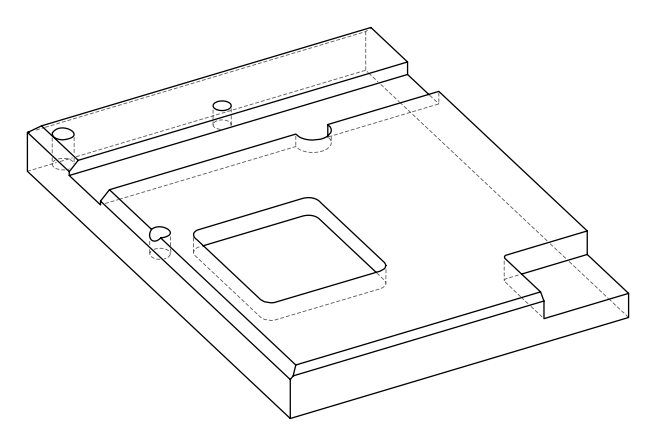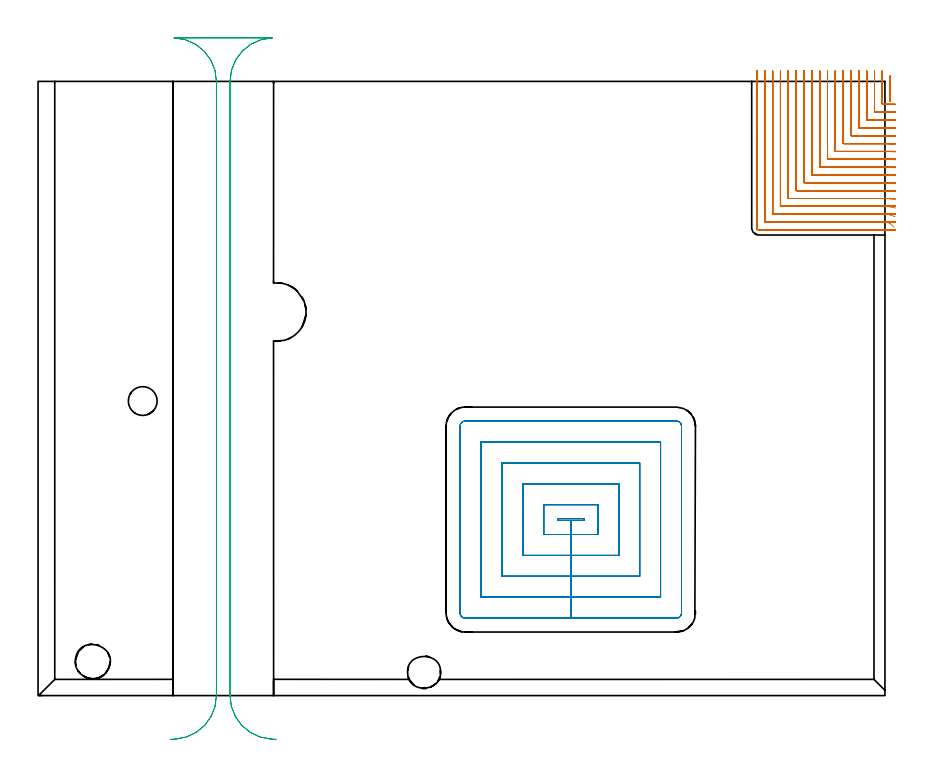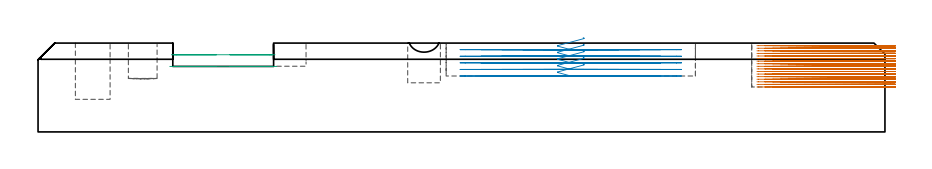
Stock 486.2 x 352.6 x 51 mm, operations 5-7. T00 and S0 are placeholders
(PLAN: 14 operations, 10 tool changes, 117.9 min)
(1 AREA_MILL | FG_CHAMFER_SURFACE | UGT0205_001 | 2.51 min | 3590 mm3)
(2 AREA_MILL_1 | FG_CHAMFER_SURFACE_1 | UGT0205_001 | 11.34 min | 15966 mm3)
(3 AREA_MILL_2 | FG_CHAMFER_SURFACE_2 | UGT0205_001 | 11.29 min | 15425 mm3)
(4 AREA_MILL_3 | FG_CHAMFER_SURFACE_3 | UGT0205_001 | 6.36 min | 5187 mm3)
(5 MILL_CORNER_NOTCH_RECTANGULAR | CORNER_NOTCH_RECTANGULAR | NXT0201_008 | Follow Part, ap 1.5, ae 75% | 64.63 min | 170033 mm3)
(6 MILL_RECTANGULAR_POCKET | POCKET_RECTANGULAR_STRAIGHT | UGT0201_008 | Follow Part, ap 4, ae 75% | 15.81 min | 347135 mm3)
(7 MILL_RECTANGULAR_SLOT | SLOT_RECTANGULAR | UGT0201_020 | Follow Part, ap 12.5, ae 75% | 3.71 min | 272643 mm3)
(8 MILL_BLIND_HOLE_FROM_SOLID_MATERIAL | STEP1POCKET | UGT0201_008 | Spiral | 0.52 min | 10105 mm3)
(9 MILL_BLIND_HOLE_FROM_SOLID_MATERIAL_1 | STEP1POCKET_1 | UGT0201_018 | Spiral | 0.14 min | 6674 mm3)
(10 BORE_BLIND_HOLE | STEP1POCKET | UGT0332_076 | 0.14 min | 0 mm3)
(11 SPOT_DRILL | STEP1POCKET_2 | NXT0321_9005460120000 | 0.05 min | 205 mm3)
(12 DRILL_BLIND_HOLE_INTO_CENTER | STEP1POCKET_2 | NXT0301_128 | 0.1 min | 2279 mm3)
(13 INDEXABLE_INSERT_DRILL_BLIND_HOLE_FROM_SOLID | STEP1POCKET_3 | NXT0302_004 | 0.09 min | 4305 mm3)
(14 MILL_ROUGH_BLIND_HOLE_CONTOUR | STEP1POCKET_2 | NXT0201_013 | Spiral | 1.19 min | 3737 mm3)
(TOOL UGT0205_001 | Chamfer Mill 20 x 3 x 45 deg. | D20 FL50 Z2)
(TOOL NXT0201_008 | ENDMILL 6mm [2P460-0600-NA 1630] | D6 FL26 Z6)
(TOOL UGT0201_008 | End Mill 16 mm | D16 FL32 Z4)
(TOOL UGT0201_020 | End mill 50 mm | D50 FL50 Z4)
(TOOL UGT0201_018 | End mill 30 mm | D30 FL50 Z4)
(TOOL UGT0332_076 | 19.75 mm Rough Boring Bar | D19.75)
(TOOL NXT0321_9005460120000 | NC Spot Drill, 142deg, 12mm, Carbide, Uncoated | D12 PA142 FL30 Z2)
(TOOL NXT0301_128 | Carbide Drill 12mm [861.1-1200-036A1-GP GC34] | D12 PA150 FL37.4 Z2)
(TOOL NXT0302_004 | Index. Insert Drill 16.5mm [880-D1650L20-05] | D16.5 PA176 FL83 Z2)
(TOOL NXT0201_013 | ENDMILL 10mm | D10 FL30 Z4)
(OP 5 MILL_CORNER_NOTCH_RECTANGULAR)
G17 G21 G94 G90
T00 M6
G54
G17 G0 G90 X489.2 Y355.609 S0 M3
G43 Z61. H1
Z49.518
G94 G1 Y352.609 F250.
Y344.129 F500.
X489.255 Y341.129 F250.
G0 Z61.
X484.7 Y358.6
Z49.518
G1 Y355.6
Y339.695 F500.
G3 X484.995 Y339.4 R0.3
G1 X486.323
G2 X489.2 Y339.342 R72.
G1 X492.198 Y339.223 F250.
G0 Z61.
X480.2 Y358.6
Z49.518
G1 Y355.6
Y335.195 F500.
G3 X480.495 Y334.9 R0.3
G1 X486.323
G2 X489.2 Y334.839 R67.5
G1 X492.197 Y334.711 F250.
G0 Z61.
X475.7 Y358.6
Z49.518
G1 Y355.6
Y330.695 F500.
G3 X475.995 Y330.4 R0.3
G1 X486.323
G2 X489.2 Y330.334 R63.
G1 X492.197 Y330.197 F250.
G0 Z61.
X471.2 Y358.6
Z49.518
G1 Y355.6
Y326.196 F500.
G3 X471.496 Y325.9 R0.3
G1 X486.323
G2 X489.2 Y325.829 R58.5
G1 X492.196 Y325.682 F250.
G0 Z61.
X466.7 Y358.6
Z49.518
G1 Y355.6
Y321.696 F500.
G3 X466.996 Y321.4 R0.3
G1 X486.323
G2 X489.2 Y321.323 R54.
G1 X492.196 Y321.163 F250.
G0 Z61.
X462.2 Y358.6
Z49.518
G1 Y355.6
Y317.196 F500.
G3 X462.496 Y316.9 R0.3
G1 X486.323
G2 X489.2 Y316.816 R49.5
G1 X492.195 Y316.642 F250.
G0 Z61.
X457.7 Y358.6
Z49.518
G1 Y355.6
Y312.696 F500.
G3 X457.996 Y312.4 R0.3
G1 X486.323
G2 X489.2 Y312.308 R45.
G1 X492.194 Y312.116 F250.
G0 Z61.
X453.2 Y358.6
Z49.518
G1 Y355.6
Y308.196 F500.
G3 X453.496 Y307.9 R0.3
G1 X486.323
G2 X489.2 Y307.798 R40.5
G1 X492.192 Y307.585 F250.
G0 Z61.
X448.7 Y358.6
Z49.518
G1 Y355.6
Y303.696 F500.
G3 X448.996 Y303.4 R0.3
G1 X486.323
G2 X489.2 Y303.285 R36.
G1 X492.19 Y303.045 F250.
G0 Z61.
X444.2 Y358.6
Z49.518
G1 Y355.6
Y299.196 F500.
G3 X444.496 Y298.9 R0.3
G1 X486.323
G2 X489.2 Y298.768 R31.5
G1 X492.187 Y298.494 F250.
G0 Z61.
X439.7 Y358.6
Z49.518
G1 Y355.6
Y294.697 F500.
G3 X439.997 Y294.4 R0.3
G1 X486.323
G2 X489.2 Y294.246 R27.
G1 X492.183 Y293.927 F250.
G0 Z61.
X435.2 Y358.6
Z49.518
G1 Y355.6
Y290.197 F500.
G3 X435.497 Y289.9 R0.3
G1 X486.323
G2 X489.2 Y289.715 R22.5
G1 X492.175 Y289.332 F250.
G0 Z61.
X430.7 Y358.6
Z49.518
G1 Y355.6
Y285.697 F500.
G3 X430.997 Y285.4 R0.3
G1 X486.323
G2 X489.2 Y285.169 R18.
G1 X492.161 Y284.689 F250.
G0 Z61.
X426.2 Y358.6
Z49.518
G1 Y355.6
Y281.197 F500.
G3 X426.497 Y280.9 R0.3
G1 X486.323
G2 X489.2 Y280.59 R13.5
G1 X492.131 Y279.95 F250.
G0 Z61.
X421.7 Y358.6
Z49.518
G1 Y355.6
Y276.697 F500.
G3 X421.997 Y276.4 R0.3
G1 X486.323
G2 X489.2 Y275.928 R9.
G1 X492.043 Y274.968 F250.
G0 Z61.
X417.2 Y358.6
Z49.518
G1 Y355.6
Y272.197 F500.
G3 X417.497 Y271.9 R0.3
G1 X486.323
G2 X489.2 Y270.86 R4.5
G1 X491.507 Y268.941 F250.
G0 Z61.
X412.7 Y358.6
Z49.518
G1 Y355.6
Y268.4 F500.
G3 X413.7 Y267.4 R1.
G1 X486.323
X489.323 F250.
G0 Z61.
X489.2 Y355.609
Z48.035
G1 Y352.609
Y344.191 F500.
X489.255 Y341.191 F250.
G0 Z61.
X484.7 Y358.6
Z48.035
G1 Y355.6
Y339.695 F500.
G3 X484.995 Y339.4 R0.3
G1 X488.723
G2 X489.2 Y339.398 R72.
G1 X492.2 Y339.379 F250.
G0 Z61.
X480.2 Y358.6
Z48.035
G1 Y355.6
Y335.195 F500.
G3 X480.495 Y334.9 R0.3
G1 X488.723
G2 X489.2 Y334.898 R67.5
G1 X492.2 Y334.877 F250.
G0 Z61.
X475.7 Y358.6
Z48.035
G1 Y355.6
Y330.695 F500.
G3 X475.995 Y330.4 R0.3
G1 X488.723
G2 X489.2 Y330.398 R63.
G1 X492.2 Y330.375 F250.
G0 Z61.
X471.2 Y358.6
Z48.035
G1 Y355.6
Y326.196 F500.
G3 X471.496 Y325.9 R0.3
G1 X488.723
G2 X489.2 Y325.898 R58.5
G1 X492.2 Y325.874 F250.
G0 Z61.
X466.7 Y358.6
Z48.035
G1 Y355.6
Y321.696 F500.
G3 X466.996 Y321.4 R0.3
G1 X488.723
G2 X489.2 Y321.398 R54.
G1 X492.2 Y321.371 F250.
G0 Z61.
X462.2 Y358.6
Z48.035
G1 Y355.6
Y317.196 F500.
G3 X462.496 Y316.9 R0.3
G1 X488.723
G2 X489.2 Y316.898 R49.5
G1 X492.2 Y316.869 F250.
G0 Z61.
X457.7 Y358.6
Z48.035
G1 Y355.6
Y312.696 F500.
G3 X457.996 Y312.4 R0.3
G1 X488.723
G2 X489.2 Y312.397 R45.
G1 X492.2 Y312.366 F250.
G0 Z61.
X453.2 Y358.6
Z48.035
G1 Y355.6
Y308.196 F500.
G3 X453.496 Y307.9 R0.3
G1 X488.723
G2 X489.2 Y307.897 R40.5
G1 X492.2 Y307.862 F250.
G0 Z61.
X448.7 Y358.6
Z48.035
G1 Y355.6
Y303.696 F500.
G3 X448.996 Y303.4 R0.3
G1 X488.723
G2 X489.2 Y303.397 R36.
G1 X492.2 Y303.357 F250.
G0 Z61.
X444.2 Y358.6
Z48.035
G1 Y355.6
Y299.196 F500.
G3 X444.496 Y298.9 R0.3
G1 X488.723
G2 X489.2 Y298.896 R31.5
G1 X492.2 Y298.851 F250.
G0 Z61.
X439.7 Y358.6
Z48.035
G1 Y355.6
Y294.697 F500.
G3 X439.997 Y294.4 R0.3
G1 X488.723
G2 X489.2 Y294.396 R27.
G1 X492.2 Y294.343 F250.
G0 Z61.
X435.2 Y358.6
Z48.035
G1 Y355.6
Y290.197 F500.
G3 X435.497 Y289.9 R0.3
G1 X488.723
G2 X489.2 Y289.895 R22.5
G1 X492.199 Y289.831 F250.
G0 Z61.
X430.7 Y358.6
Z48.035
G1 Y355.6
Y285.697 F500.
G3 X430.997 Y285.4 R0.3
G1 X488.723
G2 X489.2 Y285.394 R18.
G1 X492.199 Y285.314 F250.
G0 Z61.
X426.2 Y358.6
Z48.035
G1 Y355.6
Y281.197 F500.
G3 X426.497 Y280.9 R0.3
G1 X488.723
G2 X489.2 Y280.892 R13.5
G1 X492.198 Y280.786 F250.
G0 Z61.
X421.7 Y358.6
Z48.035
G1 Y355.6
Y276.697 F500.
G3 X421.997 Y276.4 R0.3
G1 X488.723
G2 X489.2 Y276.387 R9.
G1 X492.196 Y276.228 F250.
G0 Z61.
X417.2 Y358.6
Z48.035
G1 Y355.6
Y272.197 F500.
G3 X417.497 Y271.9 R0.3
G1 X488.723
G2 X489.2 Y271.875 R4.5
G1 X492.183 Y271.557 F250.
G0 Z61.
X412.7 Y358.6
Z48.035
G1 Y355.6
Y268.4 F500.
G3 X413.7 Y267.4 R1.
G1 X488.723
X491.723 F250.
G0 Z61.
X489.2 Y355.609
Z46.553
G1 Y352.609
Y344.194 F500.
X489.255 Y341.194 F250.
G0 Z61.
X484.7 Y358.6
Z46.553
G1 Y355.6
Y339.695 F500.
G3 X484.995 Y339.4 R0.3
G1 X489.2
X492.2 F250.
G0 Z61.
X480.2 Y358.6
Z46.553
G1 Y355.6
Y335.195 F500.
G3 X480.495 Y334.9 R0.3
G1 X489.2
X492.2 F250.
G0 Z61.
X475.7 Y358.6
Z46.553
G1 Y355.6
Y330.695 F500.
G3 X475.995 Y330.4 R0.3
G1 X489.2
X492.2 F250.
G0 Z61.
X471.2 Y358.6
Z46.553
G1 Y355.6
Y326.196 F500.
G3 X471.496 Y325.9 R0.3
G1 X489.2
X492.2 F250.
G0 Z61.
X466.7 Y358.6
Z46.553
G1 Y355.6
Y321.696 F500.
G3 X466.996 Y321.4 R0.3
G1 X489.2
X492.2 F250.
G0 Z61.
X462.2 Y358.6
Z46.553
G1 Y355.6
Y317.196 F500.
G3 X462.496 Y316.9 R0.3
G1 X489.2
X492.2 F250.
G0 Z61.
X457.7 Y358.6
Z46.553
G1 Y355.6
Y312.696 F500.
G3 X457.996 Y312.4 R0.3
G1 X489.2
X492.2 F250.
G0 Z61.
X453.2 Y358.6
Z46.553
G1 Y355.6
Y308.196 F500.
G3 X453.496 Y307.9 R0.3
G1 X489.2
X492.2 F250.
G0 Z61.
X448.7 Y358.6
Z46.553
G1 Y355.6
Y303.696 F500.
G3 X448.996 Y303.4 R0.3
G1 X489.2
X492.2 F250.
G0 Z61.
X444.2 Y358.6
Z46.553
G1 Y355.6
Y299.196 F500.
G3 X444.496 Y298.9 R0.3
G1 X489.2
X492.2 F250.
G0 Z61.
X439.7 Y358.6
Z46.553
G1 Y355.6
Y294.697 F500.
G3 X439.997 Y294.4 R0.3
G1 X489.2
X492.2 F250.
G0 Z61.
X435.2 Y358.6
Z46.553
G1 Y355.6
Y290.197 F500.
G3 X435.497 Y289.9 R0.3
G1 X489.2
X492.2 F250.
G0 Z61.
X430.7 Y358.6
Z46.553
G1 Y355.6
Y285.697 F500.
G3 X430.997 Y285.4 R0.3
G1 X489.2
X492.2 F250.
G0 Z61.
X426.2 Y358.6
Z46.553
G1 Y355.6
Y281.197 F500.
G3 X426.497 Y280.9 R0.3
G1 X489.2
X492.2 F250.
G0 Z61.
X421.7 Y358.6
Z46.553
G1 Y355.6
Y276.697 F500.
G3 X421.997 Y276.4 R0.3
G1 X489.2
X492.2 F250.
G0 Z61.
X417.2 Y358.6
Z46.553
G1 Y355.6
Y272.197 F500.
G3 X417.497 Y271.9 R0.3
G1 X489.2
X492.2 F250.
G0 Z61.
X412.7 Y358.6
Z46.553
G1 Y355.6
Y268.4 F500.
G3 X413.7 Y267.4 R1.
G1 X489.2
X492.2 F250.
G0 Z61.
X489.2 Y355.609
Z45.071
G1 Y352.609
Y344.194 F500.
X489.255 Y341.194 F250.
G0 Z61.
X484.7 Y358.6
Z45.071
G1 Y355.6
Y339.695 F500.
G3 X484.995 Y339.4 R0.3
G1 X489.2
X492.2 F250.
G0 Z61.
X480.2 Y358.6
Z45.071
G1 Y355.6
Y335.195 F500.
G3 X480.495 Y334.9 R0.3
G1 X489.2
X492.2 F250.
G0 Z61.
X475.7 Y358.6
Z45.071
G1 Y355.6
Y330.695 F500.
G3 X475.995 Y330.4 R0.3
G1 X489.2
X492.2 F250.
G0 Z61.
X471.2 Y358.6
Z45.071
G1 Y355.6
Y326.196 F500.
G3 X471.496 Y325.9 R0.3
G1 X489.2
X492.2 F250.
G0 Z61.
X466.7 Y358.6
Z45.071
G1 Y355.6
Y321.696 F500.
G3 X466.996 Y321.4 R0.3
G1 X489.2
X492.2 F250.
G0 Z61.
X462.2 Y358.6
Z45.071
G1 Y355.6
Y317.196 F500.
G3 X462.496 Y316.9 R0.3
G1 X489.2
X492.2 F250.
G0 Z61.
X457.7 Y358.6
Z45.071
G1 Y355.6
Y312.696 F500.
G3 X457.996 Y312.4 R0.3
G1 X489.2
X492.2 F250.
G0 Z61.
X453.2 Y358.6
Z45.071
G1 Y355.6
Y308.196 F500.
G3 X453.496 Y307.9 R0.3
G1 X489.2
X492.2 F250.
G0 Z61.
X448.7 Y358.6
Z45.071
G1 Y355.6
Y303.696 F500.
G3 X448.996 Y303.4 R0.3
G1 X489.2
X492.2 F250.
G0 Z61.
X444.2 Y358.6
Z45.071
G1 Y355.6
Y299.196 F500.
G3 X444.496 Y298.9 R0.3
G1 X489.2
X492.2 F250.
G0 Z61.
X439.7 Y358.6
Z45.071
G1 Y355.6
Y294.697 F500.
G3 X439.997 Y294.4 R0.3
G1 X489.2
X492.2 F250.
G0 Z61.
X435.2 Y358.6
Z45.071
G1 Y355.6
Y290.197 F500.
G3 X435.497 Y289.9 R0.3
G1 X489.2
X492.2 F250.
G0 Z61.
X430.7 Y358.6
Z45.071
G1 Y355.6
Y285.697 F500.
G3 X430.997 Y285.4 R0.3
G1 X489.2
X492.2 F250.
G0 Z61.
X426.2 Y358.6
Z45.071
G1 Y355.6
Y281.197 F500.
G3 X426.497 Y280.9 R0.3
G1 X489.2
X492.2 F250.
G0 Z61.
X421.7 Y358.6
Z45.071
G1 Y355.6
Y276.697 F500.
G3 X421.997 Y276.4 R0.3
G1 X489.2
X492.2 F250.
G0 Z61.
X417.2 Y358.6
Z45.071
G1 Y355.6
Y272.197 F500.
G3 X417.497 Y271.9 R0.3
G1 X489.2
X492.2 F250.
G0 Z61.
X412.7 Y358.6
Z45.071
G1 Y355.6
Y268.4 F500.
G3 X413.7 Y267.4 R1.
G1 X489.2
X492.2 F250.
G0 Z61.
X489.2 Y355.609
Z43.588
G1 Y352.609
Y344.194 F500.
X489.255 Y341.194 F250.
G0 Z61.
X484.7 Y358.6
Z43.588
G1 Y355.6
Y339.695 F500.
G3 X484.995 Y339.4 R0.3
G1 X489.2
X492.2 F250.
G0 Z61.
X480.2 Y358.6
Z43.588
G1 Y355.6
Y335.195 F500.
G3 X480.495 Y334.9 R0.3
G1 X489.2
X492.2 F250.
G0 Z61.
X475.7 Y358.6
Z43.588
G1 Y355.6
Y330.695 F500.
G3 X475.995 Y330.4 R0.3
G1 X489.2
X492.2 F250.
G0 Z61.
X471.2 Y358.6
Z43.588
G1 Y355.6
Y326.196 F500.
G3 X471.496 Y325.9 R0.3
G1 X489.2
X492.2 F250.
G0 Z61.
X466.7 Y358.6
Z43.588
G1 Y355.6
Y321.696 F500.
G3 X466.996 Y321.4 R0.3
G1 X489.2
X492.2 F250.
G0 Z61.
X462.2 Y358.6
Z43.588
G1 Y355.6
Y317.196 F500.
G3 X462.496 Y316.9 R0.3
G1 X489.2
X492.2 F250.
G0 Z61.
X457.7 Y358.6
Z43.588
G1 Y355.6
Y312.696 F500.
G3 X457.996 Y312.4 R0.3
G1 X489.2
X492.2 F250.
G0 Z61.
X453.2 Y358.6
Z43.588
G1 Y355.6
Y308.196 F500.
G3 X453.496 Y307.9 R0.3
G1 X489.2
X492.2 F250.
G0 Z61.
X448.7 Y358.6
Z43.588
G1 Y355.6
Y303.696 F500.
G3 X448.996 Y303.4 R0.3
G1 X489.2
X492.2 F250.
G0 Z61.
X444.2 Y358.6
Z43.588
G1 Y355.6
Y299.196 F500.
G3 X444.496 Y298.9 R0.3
G1 X489.2
X492.2 F250.
G0 Z61.
X439.7 Y358.6
Z43.588
G1 Y355.6
Y294.697 F500.
G3 X439.997 Y294.4 R0.3
G1 X489.2
X492.2 F250.
G0 Z61.
X435.2 Y358.6
Z43.588
G1 Y355.6
Y290.197 F500.
G3 X435.497 Y289.9 R0.3
G1 X489.2
X492.2 F250.
G0 Z61.
X430.7 Y358.6
Z43.588
G1 Y355.6
Y285.697 F500.
G3 X430.997 Y285.4 R0.3
G1 X489.2
X492.2 F250.
G0 Z61.
X426.2 Y358.6
Z43.588
G1 Y355.6
Y281.197 F500.
G3 X426.497 Y280.9 R0.3
G1 X489.2
X492.2 F250.
G0 Z61.
X421.7 Y358.6
Z43.588
G1 Y355.6
Y276.697 F500.
G3 X421.997 Y276.4 R0.3
G1 X489.2
X492.2 F250.
G0 Z61.
X417.2 Y358.6
Z43.588
G1 Y355.6
Y272.197 F500.
G3 X417.497 Y271.9 R0.3
G1 X489.2
X492.2 F250.
G0 Z61.
X412.7 Y358.6
Z43.588
G1 Y355.6
Y268.4 F500.
G3 X413.7 Y267.4 R1.
G1 X489.2
X492.2 F250.
G0 Z61.
X489.2 Y355.609
Z42.106
G1 Y352.609
Y344.194 F500.
X489.255 Y341.194 F250.
G0 Z61.
X484.7 Y358.6
Z42.106
G1 Y355.6
Y339.695 F500.
G3 X484.995 Y339.4 R0.3
G1 X489.2
X492.2 F250.
G0 Z61.
X480.2 Y358.6
Z42.106
G1 Y355.6
Y335.195 F500.
G3 X480.495 Y334.9 R0.3
G1 X489.2
X492.2 F250.
G0 Z61.
X475.7 Y358.6
Z42.106
G1 Y355.6
Y330.695 F500.
G3 X475.995 Y330.4 R0.3
G1 X489.2
X492.2 F250.
G0 Z61.
X471.2 Y358.6
Z42.106
G1 Y355.6
Y326.196 F500.
G3 X471.496 Y325.9 R0.3
G1 X489.2
X492.2 F250.
G0 Z61.
X466.7 Y358.6
Z42.106
G1 Y355.6
Y321.696 F500.
G3 X466.996 Y321.4 R0.3
G1 X489.2
X492.2 F250.
G0 Z61.
X462.2 Y358.6
Z42.106
G1 Y355.6
Y317.196 F500.
G3 X462.496 Y316.9 R0.3
G1 X489.2
X492.2 F250.
G0 Z61.
X457.7 Y358.6
Z42.106
G1 Y355.6
Y312.696 F500.
G3 X457.996 Y312.4 R0.3
G1 X489.2
X492.2 F250.
G0 Z61.
X453.2 Y358.6
Z42.106
G1 Y355.6
Y308.196 F500.
G3 X453.496 Y307.9 R0.3
G1 X489.2
X492.2 F250.
G0 Z61.
X448.7 Y358.6
Z42.106
G1 Y355.6
Y303.696 F500.
G3 X448.996 Y303.4 R0.3
G1 X489.2
X492.2 F250.
G0 Z61.
X444.2 Y358.6
Z42.106
G1 Y355.6
Y299.196 F500.
G3 X444.496 Y298.9 R0.3
G1 X489.2
X492.2 F250.
G0 Z61.
X439.7 Y358.6
Z42.106
G1 Y355.6
Y294.697 F500.
G3 X439.997 Y294.4 R0.3
G1 X489.2
X492.2 F250.
G0 Z61.
X435.2 Y358.6
Z42.106
G1 Y355.6
Y290.197 F500.
G3 X435.497 Y289.9 R0.3
G1 X489.2
X492.2 F250.
G0 Z61.
X430.7 Y358.6
Z42.106
G1 Y355.6
Y285.697 F500.
G3 X430.997 Y285.4 R0.3
G1 X489.2
X492.2 F250.
G0 Z61.
X426.2 Y358.6
Z42.106
G1 Y355.6
Y281.197 F500.
G3 X426.497 Y280.9 R0.3
G1 X489.2
X492.2 F250.
G0 Z61.
X421.7 Y358.6
Z42.106
G1 Y355.6
Y276.697 F500.
G3 X421.997 Y276.4 R0.3
G1 X489.2
X492.2 F250.
G0 Z61.
X417.2 Y358.6
Z42.106
G1 Y355.6
Y272.197 F500.
G3 X417.497 Y271.9 R0.3
G1 X489.2
X492.2 F250.
G0 Z61.
X412.7 Y358.6
Z42.106
G1 Y355.6
Y268.4 F500.
G3 X413.7 Y267.4 R1.
G1 X489.2
X492.2 F250.
G0 Z61.
X489.2 Y355.609
Z40.623
G1 Y352.609
Y344.194 F500.
X489.255 Y341.194 F250.
G0 Z61.
X484.7 Y358.6
Z40.623
G1 Y355.6
Y339.695 F500.
G3 X484.995 Y339.4 R0.3
G1 X489.2
X492.2 F250.
G0 Z61.
X480.2 Y358.6
Z40.623
G1 Y355.6
Y335.195 F500.
G3 X480.495 Y334.9 R0.3
G1 X489.2
X492.2 F250.
G0 Z61.
X475.7 Y358.6
Z40.623
G1 Y355.6
Y330.695 F500.
G3 X475.995 Y330.4 R0.3
G1 X489.2
X492.2 F250.
G0 Z61.
X471.2 Y358.6
Z40.623
G1 Y355.6
Y326.196 F500.
G3 X471.496 Y325.9 R0.3
G1 X489.2
X492.2 F250.
G0 Z61.
X466.7 Y358.6
Z40.623
G1 Y355.6
Y321.696 F500.
G3 X466.996 Y321.4 R0.3
G1 X489.2
X492.2 F250.
G0 Z61.
X462.2 Y358.6
Z40.623
G1 Y355.6
Y317.196 F500.
G3 X462.496 Y316.9 R0.3
G1 X489.2
X492.2 F250.
G0 Z61.
X457.7 Y358.6
Z40.623
G1 Y355.6
Y312.696 F500.
G3 X457.996 Y312.4 R0.3
G1 X489.2
X492.2 F250.
G0 Z61.
X453.2 Y358.6
Z40.623
G1 Y355.6
Y308.196 F500.
G3 X453.496 Y307.9 R0.3
G1 X489.2
X492.2 F250.
G0 Z61.
X448.7 Y358.6
Z40.623
G1 Y355.6
Y303.696 F500.
G3 X448.996 Y303.4 R0.3
G1 X489.2
X492.2 F250.
G0 Z61.
X444.2 Y358.6
Z40.623
G1 Y355.6
Y299.196 F500.
G3 X444.496 Y298.9 R0.3
G1 X489.2
X492.2 F250.
G0 Z61.
X439.7 Y358.6
Z40.623
G1 Y355.6
Y294.697 F500.
G3 X439.997 Y294.4 R0.3
G1 X489.2
X492.2 F250.
G0 Z61.
X435.2 Y358.6
Z40.623
G1 Y355.6
Y290.197 F500.
G3 X435.497 Y289.9 R0.3
G1 X489.2
X492.2 F250.
G0 Z61.
X430.7 Y358.6
Z40.623
G1 Y355.6
Y285.697 F500.
G3 X430.997 Y285.4 R0.3
G1 X489.2
X492.2 F250.
G0 Z61.
X426.2 Y358.6
Z40.623
G1 Y355.6
Y281.197 F500.
G3 X426.497 Y280.9 R0.3
G1 X489.2
X492.2 F250.
G0 Z61.
X421.7 Y358.6
Z40.623
G1 Y355.6
Y276.697 F500.
G3 X421.997 Y276.4 R0.3
G1 X489.2
X492.2 F250.
G0 Z61.
X417.2 Y358.6
Z40.623
G1 Y355.6
Y272.197 F500.
G3 X417.497 Y271.9 R0.3
G1 X489.2
X492.2 F250.
G0 Z61.
X412.7 Y358.6
Z40.623
G1 Y355.6
Y268.4 F500.
G3 X413.7 Y267.4 R1.
G1 X489.2
X492.2 F250.
G0 Z61.
X489.2 Y355.609
Z39.141
G1 Y352.609
Y344.194 F500.
X489.255 Y341.194 F250.
G0 Z61.
X484.7 Y358.6
Z39.141
G1 Y355.6
Y339.695 F500.
G3 X484.995 Y339.4 R0.3
G1 X489.2
X492.2 F250.
G0 Z61.
X480.2 Y358.6
Z39.141
G1 Y355.6
Y335.195 F500.
G3 X480.495 Y334.9 R0.3
G1 X489.2
X492.2 F250.
G0 Z61.
X475.7 Y358.6
Z39.141
G1 Y355.6
Y330.695 F500.
G3 X475.995 Y330.4 R0.3
G1 X489.2
X492.2 F250.
G0 Z61.
X471.2 Y358.6
Z39.141
G1 Y355.6
Y326.196 F500.
G3 X471.496 Y325.9 R0.3
G1 X489.2
X492.2 F250.
G0 Z61.
X466.7 Y358.6
Z39.141
G1 Y355.6
Y321.696 F500.
G3 X466.996 Y321.4 R0.3
G1 X489.2
X492.2 F250.
G0 Z61.
X462.2 Y358.6
Z39.141
G1 Y355.6
Y317.196 F500.
G3 X462.496 Y316.9 R0.3
G1 X489.2
X492.2 F250.
G0 Z61.
X457.7 Y358.6
Z39.141
G1 Y355.6
Y312.696 F500.
G3 X457.996 Y312.4 R0.3
G1 X489.2
X492.2 F250.
G0 Z61.
X453.2 Y358.6
Z39.141
G1 Y355.6
Y308.196 F500.
G3 X453.496 Y307.9 R0.3
G1 X489.2
X492.2 F250.
G0 Z61.
X448.7 Y358.6
Z39.141
G1 Y355.6
Y303.696 F500.
G3 X448.996 Y303.4 R0.3
G1 X489.2
X492.2 F250.
G0 Z61.
X444.2 Y358.6
Z39.141
G1 Y355.6
Y299.196 F500.
G3 X444.496 Y298.9 R0.3
G1 X489.2
X492.2 F250.
G0 Z61.
X439.7 Y358.6
Z39.141
G1 Y355.6
Y294.697 F500.
G3 X439.997 Y294.4 R0.3
G1 X489.2
X492.2 F250.
G0 Z61.
X435.2 Y358.6
Z39.141
G1 Y355.6
Y290.197 F500.
G3 X435.497 Y289.9 R0.3
G1 X489.2
X492.2 F250.
G0 Z61.
X430.7 Y358.6
Z39.141
G1 Y355.6
Y285.697 F500.
G3 X430.997 Y285.4 R0.3
G1 X489.2
X492.2 F250.
G0 Z61.
X426.2 Y358.6
Z39.141
G1 Y355.6
Y281.197 F500.
G3 X426.497 Y280.9 R0.3
G1 X489.2
X492.2 F250.
G0 Z61.
X421.7 Y358.6
Z39.141
G1 Y355.6
Y276.697 F500.
G3 X421.997 Y276.4 R0.3
G1 X489.2
X492.2 F250.
G0 Z61.
X417.2 Y358.6
Z39.141
G1 Y355.6
Y272.197 F500.
G3 X417.497 Y271.9 R0.3
G1 X489.2
X492.2 F250.
G0 Z61.
X412.7 Y358.6
Z39.141
G1 Y355.6
Y268.4 F500.
G3 X413.7 Y267.4 R1.
G1 X489.2
X492.2 F250.
G0 Z61.
X489.2 Y355.609
Z37.659
G1 Y352.609
Y344.194 F500.
X489.255 Y341.194 F250.
G0 Z61.
X484.7 Y358.6
Z37.659
G1 Y355.6
Y339.695 F500.
G3 X484.995 Y339.4 R0.3
G1 X489.2
X492.2 F250.
G0 Z61.
X480.2 Y358.6
Z37.659
G1 Y355.6
Y335.195 F500.
G3 X480.495 Y334.9 R0.3
G1 X489.2
X492.2 F250.
G0 Z61.
X475.7 Y358.6
Z37.659
G1 Y355.6
Y330.695 F500.
G3 X475.995 Y330.4 R0.3
G1 X489.2
X492.2 F250.
G0 Z61.
X471.2 Y358.6
Z37.659
G1 Y355.6
Y326.196 F500.
G3 X471.496 Y325.9 R0.3
G1 X489.2
X492.2 F250.
G0 Z61.
X466.7 Y358.6
Z37.659
G1 Y355.6
Y321.696 F500.
G3 X466.996 Y321.4 R0.3
G1 X489.2
X492.2 F250.
G0 Z61.
X462.2 Y358.6
Z37.659
G1 Y355.6
Y317.196 F500.
G3 X462.496 Y316.9 R0.3
G1 X489.2
X492.2 F250.
G0 Z61.
X457.7 Y358.6
Z37.659
G1 Y355.6
Y312.696 F500.
G3 X457.996 Y312.4 R0.3
G1 X489.2
X492.2 F250.
G0 Z61.
X453.2 Y358.6
Z37.659
G1 Y355.6
Y308.196 F500.
G3 X453.496 Y307.9 R0.3
G1 X489.2
X492.2 F250.
G0 Z61.
X448.7 Y358.6
Z37.659
G1 Y355.6
Y303.696 F500.
G3 X448.996 Y303.4 R0.3
G1 X489.2
X492.2 F250.
G0 Z61.
X444.2 Y358.6
Z37.659
G1 Y355.6
Y299.196 F500.
G3 X444.496 Y298.9 R0.3
G1 X489.2
X492.2 F250.
G0 Z61.
X439.7 Y358.6
Z37.659
G1 Y355.6
Y294.697 F500.
G3 X439.997 Y294.4 R0.3
G1 X489.2
X492.2 F250.
G0 Z61.
X435.2 Y358.6
Z37.659
G1 Y355.6
Y290.197 F500.
G3 X435.497 Y289.9 R0.3
G1 X489.2
X492.2 F250.
G0 Z61.
X430.7 Y358.6
Z37.659
G1 Y355.6
Y285.697 F500.
G3 X430.997 Y285.4 R0.3
G1 X489.2
X492.2 F250.
G0 Z61.
X426.2 Y358.6
Z37.659
G1 Y355.6
Y281.197 F500.
G3 X426.497 Y280.9 R0.3
G1 X489.2
X492.2 F250.
G0 Z61.
X421.7 Y358.6
Z37.659
G1 Y355.6
Y276.697 F500.
G3 X421.997 Y276.4 R0.3
G1 X489.2
X492.2 F250.
G0 Z61.
X417.2 Y358.6
Z37.659
G1 Y355.6
Y272.197 F500.
G3 X417.497 Y271.9 R0.3
G1 X489.2
X492.2 F250.
G0 Z61.
X412.7 Y358.6
Z37.659
G1 Y355.6
Y268.4 F500.
G3 X413.7 Y267.4 R1.
G1 X489.2
X492.2 F250.
G0 Z61.
X489.2 Y355.609
Z36.176
G1 Y352.609
Y344.194 F500.
X489.255 Y341.194 F250.
G0 Z61.
X484.7 Y358.6
Z36.176
G1 Y355.6
Y339.695 F500.
G3 X484.995 Y339.4 R0.3
G1 X489.2
X492.2 F250.
G0 Z61.
X480.2 Y358.6
Z36.176
G1 Y355.6
Y335.195 F500.
G3 X480.495 Y334.9 R0.3
G1 X489.2
X492.2 F250.
G0 Z61.
X475.7 Y358.6
Z36.176
G1 Y355.6
Y330.695 F500.
G3 X475.995 Y330.4 R0.3
G1 X489.2
X492.2 F250.
G0 Z61.
X471.2 Y358.6
Z36.176
G1 Y355.6
Y326.196 F500.
G3 X471.496 Y325.9 R0.3
G1 X489.2
X492.2 F250.
G0 Z61.
X466.7 Y358.6
Z36.176
G1 Y355.6
Y321.696 F500.
G3 X466.996 Y321.4 R0.3
G1 X489.2
X492.2 F250.
G0 Z61.
X462.2 Y358.6
Z36.176
G1 Y355.6
Y317.196 F500.
G3 X462.496 Y316.9 R0.3
G1 X489.2
X492.2 F250.
G0 Z61.
X457.7 Y358.6
Z36.176
G1 Y355.6
Y312.696 F500.
G3 X457.996 Y312.4 R0.3
G1 X489.2
X492.2 F250.
G0 Z61.
X453.2 Y358.6
Z36.176
G1 Y355.6
Y308.196 F500.
G3 X453.496 Y307.9 R0.3
G1 X489.2
X492.2 F250.
G0 Z61.
X448.7 Y358.6
Z36.176
G1 Y355.6
Y303.696 F500.
G3 X448.996 Y303.4 R0.3
G1 X489.2
X492.2 F250.
G0 Z61.
X444.2 Y358.6
Z36.176
G1 Y355.6
Y299.196 F500.
G3 X444.496 Y298.9 R0.3
G1 X489.2
X492.2 F250.
G0 Z61.
X439.7 Y358.6
Z36.176
G1 Y355.6
Y294.697 F500.
G3 X439.997 Y294.4 R0.3
G1 X489.2
X492.2 F250.
G0 Z61.
X435.2 Y358.6
Z36.176
G1 Y355.6
Y290.197 F500.
G3 X435.497 Y289.9 R0.3
G1 X489.2
X492.2 F250.
G0 Z61.
X430.7 Y358.6
Z36.176
G1 Y355.6
Y285.697 F500.
G3 X430.997 Y285.4 R0.3
G1 X489.2
X492.2 F250.
G0 Z61.
X426.2 Y358.6
Z36.176
G1 Y355.6
Y281.197 F500.
G3 X426.497 Y280.9 R0.3
G1 X489.2
X492.2 F250.
G0 Z61.
X421.7 Y358.6
Z36.176
G1 Y355.6
Y276.697 F500.
G3 X421.997 Y276.4 R0.3
G1 X489.2
X492.2 F250.
G0 Z61.
X417.2 Y358.6
Z36.176
G1 Y355.6
Y272.197 F500.
G3 X417.497 Y271.9 R0.3
G1 X489.2
X492.2 F250.
G0 Z61.
X412.7 Y358.6
Z36.176
G1 Y355.6
Y268.4 F500.
G3 X413.7 Y267.4 R1.
G1 X489.2
X492.2 F250.
G0 Z61.
X489.2 Y355.609
Z34.694
G1 Y352.609
Y344.194 F500.
X489.255 Y341.194 F250.
G0 Z61.
X484.7 Y358.6
Z34.694
G1 Y355.6
Y339.695 F500.
G3 X484.995 Y339.4 R0.3
G1 X489.2
X492.2 F250.
G0 Z61.
X480.2 Y358.6
Z34.694
G1 Y355.6
Y335.195 F500.
G3 X480.495 Y334.9 R0.3
G1 X489.2
X492.2 F250.
G0 Z61.
X475.7 Y358.6
Z34.694
G1 Y355.6
Y330.695 F500.
G3 X475.995 Y330.4 R0.3
G1 X489.2
X492.2 F250.
G0 Z61.
X471.2 Y358.6
Z34.694
G1 Y355.6
Y326.196 F500.
G3 X471.496 Y325.9 R0.3
G1 X489.2
X492.2 F250.
G0 Z61.
X466.7 Y358.6
Z34.694
G1 Y355.6
Y321.696 F500.
G3 X466.996 Y321.4 R0.3
G1 X489.2
X492.2 F250.
G0 Z61.
X462.2 Y358.6
Z34.694
G1 Y355.6
Y317.196 F500.
G3 X462.496 Y316.9 R0.3
G1 X489.2
X492.2 F250.
G0 Z61.
X457.7 Y358.6
Z34.694
G1 Y355.6
Y312.696 F500.
G3 X457.996 Y312.4 R0.3
G1 X489.2
X492.2 F250.
G0 Z61.
X453.2 Y358.6
Z34.694
G1 Y355.6
Y308.196 F500.
G3 X453.496 Y307.9 R0.3
G1 X489.2
X492.2 F250.
G0 Z61.
X448.7 Y358.6
Z34.694
G1 Y355.6
Y303.696 F500.
G3 X448.996 Y303.4 R0.3
G1 X489.2
X492.2 F250.
G0 Z61.
X444.2 Y358.6
Z34.694
G1 Y355.6
Y299.196 F500.
G3 X444.496 Y298.9 R0.3
G1 X489.2
X492.2 F250.
G0 Z61.
X439.7 Y358.6
Z34.694
G1 Y355.6
Y294.697 F500.
G3 X439.997 Y294.4 R0.3
G1 X489.2
X492.2 F250.
G0 Z61.
X435.2 Y358.6
Z34.694
G1 Y355.6
Y290.197 F500.
G3 X435.497 Y289.9 R0.3
G1 X489.2
X492.2 F250.
G0 Z61.
X430.7 Y358.6
Z34.694
G1 Y355.6
Y285.697 F500.
G3 X430.997 Y285.4 R0.3
G1 X489.2
X492.2 F250.
G0 Z61.
X426.2 Y358.6
Z34.694
G1 Y355.6
Y281.197 F500.
G3 X426.497 Y280.9 R0.3
G1 X489.2
X492.2 F250.
G0 Z61.
X421.7 Y358.6
Z34.694
G1 Y355.6
Y276.697 F500.
G3 X421.997 Y276.4 R0.3
G1 X489.2
X492.2 F250.
G0 Z61.
X417.2 Y358.6
Z34.694
G1 Y355.6
Y272.197 F500.
G3 X417.497 Y271.9 R0.3
G1 X489.2
X492.2 F250.
G0 Z61.
X412.7 Y358.6
Z34.694
G1 Y355.6
Y268.4 F500.
G3 X413.7 Y267.4 R1.
G1 X489.2
X492.2 F250.
G0 Z61.
X489.2 Y355.609
Z33.212
G1 Y352.609
Y344.194 F500.
X489.255 Y341.194 F250.
G0 Z61.
X484.7 Y358.6
Z33.212
G1 Y355.6
Y339.695 F500.
G3 X484.995 Y339.4 R0.3
G1 X489.2
X492.2 F250.
G0 Z61.
X480.2 Y358.6
Z33.212
G1 Y355.6
Y335.195 F500.
G3 X480.495 Y334.9 R0.3
G1 X489.2
X492.2 F250.
G0 Z61.
X475.7 Y358.6
Z33.212
G1 Y355.6
Y330.695 F500.
G3 X475.995 Y330.4 R0.3
G1 X489.2
X492.2 F250.
G0 Z61.
X471.2 Y358.6
Z33.212
G1 Y355.6
Y326.196 F500.
G3 X471.496 Y325.9 R0.3
G1 X489.2
X492.2 F250.
G0 Z61.
X466.7 Y358.6
Z33.212
G1 Y355.6
Y321.696 F500.
G3 X466.996 Y321.4 R0.3
G1 X489.2
X492.2 F250.
G0 Z61.
X462.2 Y358.6
Z33.212
G1 Y355.6
Y317.196 F500.
G3 X462.496 Y316.9 R0.3
G1 X489.2
X492.2 F250.
G0 Z61.
X457.7 Y358.6
Z33.212
G1 Y355.6
Y312.696 F500.
G3 X457.996 Y312.4 R0.3
G1 X489.2
X492.2 F250.
G0 Z61.
X453.2 Y358.6
Z33.212
G1 Y355.6
Y308.196 F500.
G3 X453.496 Y307.9 R0.3
G1 X489.2
X492.2 F250.
G0 Z61.
X448.7 Y358.6
Z33.212
G1 Y355.6
Y303.696 F500.
G3 X448.996 Y303.4 R0.3
G1 X489.2
X492.2 F250.
G0 Z61.
X444.2 Y358.6
Z33.212
G1 Y355.6
Y299.196 F500.
G3 X444.496 Y298.9 R0.3
G1 X489.2
X492.2 F250.
G0 Z61.
X439.7 Y358.6
Z33.212
G1 Y355.6
Y294.697 F500.
G3 X439.997 Y294.4 R0.3
G1 X489.2
X492.2 F250.
G0 Z61.
X435.2 Y358.6
Z33.212
G1 Y355.6
Y290.197 F500.
G3 X435.497 Y289.9 R0.3
G1 X489.2
X492.2 F250.
G0 Z61.
X430.7 Y358.6
Z33.212
G1 Y355.6
Y285.697 F500.
G3 X430.997 Y285.4 R0.3
G1 X489.2
X492.2 F250.
G0 Z61.
X426.2 Y358.6
Z33.212
G1 Y355.6
Y281.197 F500.
G3 X426.497 Y280.9 R0.3
G1 X489.2
X492.2 F250.
G0 Z61.
X421.7 Y358.6
Z33.212
G1 Y355.6
Y276.697 F500.
G3 X421.997 Y276.4 R0.3
G1 X489.2
X492.2 F250.
G0 Z61.
X417.2 Y358.6
Z33.212
G1 Y355.6
Y272.197 F500.
G3 X417.497 Y271.9 R0.3
G1 X489.2
X492.2 F250.
G0 Z61.
X412.7 Y358.6
Z33.212
G1 Y355.6
Y268.4 F500.
G3 X413.7 Y267.4 R1.
G1 X489.2
X492.2 F250.
G0 Z61.
X489.2 Y355.609
Z31.729
G1 Y352.609
Y344.194 F500.
X489.255 Y341.194 F250.
G0 Z61.
X484.7 Y358.6
Z31.729
G1 Y355.6
Y339.695 F500.
G3 X484.995 Y339.4 R0.3
G1 X489.2
X492.2 F250.
G0 Z61.
X480.2 Y358.6
Z31.729
G1 Y355.6
Y335.195 F500.
G3 X480.495 Y334.9 R0.3
G1 X489.2
X492.2 F250.
G0 Z61.
X475.7 Y358.6
Z31.729
G1 Y355.6
Y330.695 F500.
G3 X475.995 Y330.4 R0.3
G1 X489.2
X492.2 F250.
G0 Z61.
X471.2 Y358.6
Z31.729
G1 Y355.6
Y326.196 F500.
G3 X471.496 Y325.9 R0.3
G1 X489.2
X492.2 F250.
G0 Z61.
X466.7 Y358.6
Z31.729
G1 Y355.6
Y321.696 F500.
G3 X466.996 Y321.4 R0.3
G1 X489.2
X492.2 F250.
G0 Z61.
X462.2 Y358.6
Z31.729
G1 Y355.6
Y317.196 F500.
G3 X462.496 Y316.9 R0.3
G1 X489.2
X492.2 F250.
G0 Z61.
X457.7 Y358.6
Z31.729
G1 Y355.6
Y312.696 F500.
G3 X457.996 Y312.4 R0.3
G1 X489.2
X492.2 F250.
G0 Z61.
X453.2 Y358.6
Z31.729
G1 Y355.6
Y308.196 F500.
G3 X453.496 Y307.9 R0.3
G1 X489.2
X492.2 F250.
G0 Z61.
X448.7 Y358.6
Z31.729
G1 Y355.6
Y303.696 F500.
G3 X448.996 Y303.4 R0.3
G1 X489.2
X492.2 F250.
G0 Z61.
X444.2 Y358.6
Z31.729
G1 Y355.6
Y299.196 F500.
G3 X444.496 Y298.9 R0.3
G1 X489.2
X492.2 F250.
G0 Z61.
X439.7 Y358.6
Z31.729
G1 Y355.6
Y294.697 F500.
G3 X439.997 Y294.4 R0.3
G1 X489.2
X492.2 F250.
G0 Z61.
X435.2 Y358.6
Z31.729
G1 Y355.6
Y290.197 F500.
G3 X435.497 Y289.9 R0.3
G1 X489.2
X492.2 F250.
G0 Z61.
X430.7 Y358.6
Z31.729
G1 Y355.6
Y285.697 F500.
G3 X430.997 Y285.4 R0.3
G1 X489.2
X492.2 F250.
G0 Z61.
X426.2 Y358.6
Z31.729
G1 Y355.6
Y281.197 F500.
G3 X426.497 Y280.9 R0.3
G1 X489.2
X492.2 F250.
G0 Z61.
X421.7 Y358.6
Z31.729
G1 Y355.6
Y276.697 F500.
G3 X421.997 Y276.4 R0.3
G1 X489.2
X492.2 F250.
G0 Z61.
X417.2 Y358.6
Z31.729
G1 Y355.6
Y272.197 F500.
G3 X417.497 Y271.9 R0.3
G1 X489.2
X492.2 F250.
G0 Z61.
X412.7 Y358.6
Z31.729
G1 Y355.6
Y268.4 F500.
G3 X413.7 Y267.4 R1.
G1 X489.2
X492.2 F250.
G0 Z61.
X489.2 Y355.609
Z30.247
G1 Y352.609
Y344.194 F500.
X489.255 Y341.194 F250.
G0 Z61.
X484.7 Y358.6
Z30.247
G1 Y355.6
Y339.695 F500.
G3 X484.995 Y339.4 R0.3
G1 X489.2
X492.2 F250.
G0 Z61.
X480.2 Y358.6
Z30.247
G1 Y355.6
Y335.195 F500.
G3 X480.495 Y334.9 R0.3
G1 X489.2
X492.2 F250.
G0 Z61.
X475.7 Y358.6
Z30.247
G1 Y355.6
Y330.695 F500.
G3 X475.995 Y330.4 R0.3
G1 X489.2
X492.2 F250.
G0 Z61.
X471.2 Y358.6
Z30.247
G1 Y355.6
Y326.196 F500.
G3 X471.496 Y325.9 R0.3
G1 X489.2
X492.2 F250.
G0 Z61.
X466.7 Y358.6
Z30.247
G1 Y355.6
Y321.696 F500.
G3 X466.996 Y321.4 R0.3
G1 X489.2
X492.2 F250.
G0 Z61.
X462.2 Y358.6
Z30.247
G1 Y355.6
Y317.196 F500.
G3 X462.496 Y316.9 R0.3
G1 X489.2
X492.2 F250.
G0 Z61.
X457.7 Y358.6
Z30.247
G1 Y355.6
Y312.696 F500.
G3 X457.996 Y312.4 R0.3
G1 X489.2
X492.2 F250.
G0 Z61.
X453.2 Y358.6
Z30.247
G1 Y355.6
Y308.196 F500.
G3 X453.496 Y307.9 R0.3
G1 X489.2
X492.2 F250.
G0 Z61.
X448.7 Y358.6
Z30.247
G1 Y355.6
Y303.696 F500.
G3 X448.996 Y303.4 R0.3
G1 X489.2
X492.2 F250.
G0 Z61.
X444.2 Y358.6
Z30.247
G1 Y355.6
Y299.196 F500.
G3 X444.496 Y298.9 R0.3
G1 X489.2
X492.2 F250.
G0 Z61.
X439.7 Y358.6
Z30.247
G1 Y355.6
Y294.697 F500.
G3 X439.997 Y294.4 R0.3
G1 X489.2
X492.2 F250.
G0 Z61.
X435.2 Y358.6
Z30.247
G1 Y355.6
Y290.197 F500.
G3 X435.497 Y289.9 R0.3
G1 X489.2
X492.2 F250.
G0 Z61.
X430.7 Y358.6
Z30.247
G1 Y355.6
Y285.697 F500.
G3 X430.997 Y285.4 R0.3
G1 X489.2
X492.2 F250.
G0 Z61.
X426.2 Y358.6
Z30.247
G1 Y355.6
Y281.197 F500.
G3 X426.497 Y280.9 R0.3
G1 X489.2
X492.2 F250.
G0 Z61.
X421.7 Y358.6
Z30.247
G1 Y355.6
Y276.697 F500.
G3 X421.997 Y276.4 R0.3
G1 X489.2
X492.2 F250.
G0 Z61.
X417.2 Y358.6
Z30.247
G1 Y355.6
Y272.197 F500.
G3 X417.497 Y271.9 R0.3
G1 X489.2
X492.2 F250.
G0 Z61.
X412.7 Y358.6
Z30.247
G1 Y355.6
Y268.4 F500.
G3 X413.7 Y267.4 R1.
G1 X489.2
X492.2 F250.
G0 Z61.
X489.2 Y355.609
Z28.765
G1 Y352.609
Y344.194 F500.
X489.255 Y341.194 F250.
G0 Z61.
X484.7 Y358.6
Z28.765
G1 Y355.6
Y339.695 F500.
G3 X484.995 Y339.4 R0.3
G1 X489.2
X492.2 F250.
G0 Z61.
X480.2 Y358.6
Z28.765
G1 Y355.6
Y335.195 F500.
G3 X480.495 Y334.9 R0.3
G1 X489.2
X492.2 F250.
G0 Z61.
X475.7 Y358.6
Z28.765
G1 Y355.6
Y330.695 F500.
G3 X475.995 Y330.4 R0.3
G1 X489.2
X492.2 F250.
G0 Z61.
X471.2 Y358.6
Z28.765
G1 Y355.6
Y326.196 F500.
G3 X471.496 Y325.9 R0.3
G1 X489.2
X492.2 F250.
G0 Z61.
X466.7 Y358.6
Z28.765
G1 Y355.6
Y321.696 F500.
G3 X466.996 Y321.4 R0.3
G1 X489.2
X492.2 F250.
G0 Z61.
X462.2 Y358.6
Z28.765
G1 Y355.6
Y317.196 F500.
G3 X462.496 Y316.9 R0.3
G1 X489.2
X492.2 F250.
G0 Z61.
X457.7 Y358.6
Z28.765
G1 Y355.6
Y312.696 F500.
G3 X457.996 Y312.4 R0.3
G1 X489.2
X492.2 F250.
G0 Z61.
X453.2 Y358.6
Z28.765
G1 Y355.6
Y308.196 F500.
G3 X453.496 Y307.9 R0.3
G1 X489.2
X492.2 F250.
G0 Z61.
X448.7 Y358.6
Z28.765
G1 Y355.6
Y303.696 F500.
G3 X448.996 Y303.4 R0.3
G1 X489.2
X492.2 F250.
G0 Z61.
X444.2 Y358.6
Z28.765
G1 Y355.6
Y299.196 F500.
G3 X444.496 Y298.9 R0.3
G1 X489.2
X492.2 F250.
G0 Z61.
X439.7 Y358.6
Z28.765
G1 Y355.6
Y294.697 F500.
G3 X439.997 Y294.4 R0.3
G1 X489.2
X492.2 F250.
G0 Z61.
X435.2 Y358.6
Z28.765
G1 Y355.6
Y290.197 F500.
G3 X435.497 Y289.9 R0.3
G1 X489.2
X492.2 F250.
G0 Z61.
X430.7 Y358.6
Z28.765
G1 Y355.6
Y285.697 F500.
G3 X430.997 Y285.4 R0.3
G1 X489.2
X492.2 F250.
G0 Z61.
X426.2 Y358.6
Z28.765
G1 Y355.6
Y281.197 F500.
G3 X426.497 Y280.9 R0.3
G1 X489.2
X492.2 F250.
G0 Z61.
X421.7 Y358.6
Z28.765
G1 Y355.6
Y276.697 F500.
G3 X421.997 Y276.4 R0.3
G1 X489.2
X492.2 F250.
G0 Z61.
X417.2 Y358.6
Z28.765
G1 Y355.6
Y272.197 F500.
G3 X417.497 Y271.9 R0.3
G1 X489.2
X492.2 F250.
G0 Z61.
X412.7 Y358.6
Z28.765
G1 Y355.6
Y268.4 F500.
G3 X413.7 Y267.4 R1.
G1 X489.2
X492.2 F250.
G0 Z61.
X489.2 Y355.609
Z27.282
G1 Y352.609
Y344.194 F500.
X489.255 Y341.194 F250.
G0 Z61.
X484.7 Y358.6
Z27.282
G1 Y355.6
Y339.695 F500.
G3 X484.995 Y339.4 R0.3
G1 X489.2
X492.2 F250.
G0 Z61.
X480.2 Y358.6
Z27.282
G1 Y355.6
Y335.195 F500.
G3 X480.495 Y334.9 R0.3
G1 X489.2
X492.2 F250.
G0 Z61.
X475.7 Y358.6
Z27.282
G1 Y355.6
Y330.695 F500.
G3 X475.995 Y330.4 R0.3
G1 X489.2
X492.2 F250.
G0 Z61.
X471.2 Y358.6
Z27.282
G1 Y355.6
Y326.196 F500.
G3 X471.496 Y325.9 R0.3
G1 X489.2
X492.2 F250.
G0 Z61.
X466.7 Y358.6
Z27.282
G1 Y355.6
Y321.696 F500.
G3 X466.996 Y321.4 R0.3
G1 X489.2
X492.2 F250.
G0 Z61.
X462.2 Y358.6
Z27.282
G1 Y355.6
Y317.196 F500.
G3 X462.496 Y316.9 R0.3
G1 X489.2
X492.2 F250.
G0 Z61.
X457.7 Y358.6
Z27.282
G1 Y355.6
Y312.696 F500.
G3 X457.996 Y312.4 R0.3
G1 X489.2
X492.2 F250.
G0 Z61.
X453.2 Y358.6
Z27.282
G1 Y355.6
Y308.196 F500.
G3 X453.496 Y307.9 R0.3
G1 X489.2
X492.2 F250.
G0 Z61.
X448.7 Y358.6
Z27.282
G1 Y355.6
Y303.696 F500.
G3 X448.996 Y303.4 R0.3
G1 X489.2
X492.2 F250.
G0 Z61.
X444.2 Y358.6
Z27.282
G1 Y355.6
Y299.196 F500.
G3 X444.496 Y298.9 R0.3
G1 X489.2
X492.2 F250.
G0 Z61.
X439.7 Y358.6
Z27.282
G1 Y355.6
Y294.697 F500.
G3 X439.997 Y294.4 R0.3
G1 X489.2
X492.2 F250.
G0 Z61.
X435.2 Y358.6
Z27.282
G1 Y355.6
Y290.197 F500.
G3 X435.497 Y289.9 R0.3
G1 X489.2
X492.2 F250.
G0 Z61.
X430.7 Y358.6
Z27.282
G1 Y355.6
Y285.697 F500.
G3 X430.997 Y285.4 R0.3
G1 X489.2
X492.2 F250.
G0 Z61.
X426.2 Y358.6
Z27.282
G1 Y355.6
Y281.197 F500.
G3 X426.497 Y280.9 R0.3
G1 X489.2
X492.2 F250.
G0 Z61.
X421.7 Y358.6
Z27.282
G1 Y355.6
Y276.697 F500.
G3 X421.997 Y276.4 R0.3
G1 X489.2
X492.2 F250.
G0 Z61.
X417.2 Y358.6
Z27.282
G1 Y355.6
Y272.197 F500.
G3 X417.497 Y271.9 R0.3
G1 X489.2
X492.2 F250.
G0 Z61.
X412.7 Y358.6
Z27.282
G1 Y355.6
Y268.4 F500.
G3 X413.7 Y267.4 R1.
G1 X489.2
X492.2 F250.
G0 Z61.
X489.2 Y355.609
Z25.8
G1 Y352.609
Y344.194 F500.
X489.255 Y341.194 F250.
G0 Z61.
X484.7 Y358.6
Z25.8
G1 Y355.6
Y339.695 F500.
G3 X484.995 Y339.4 R0.3
G1 X489.2
X492.2 F250.
G0 Z61.
X480.2 Y358.6
Z25.8
G1 Y355.6
Y335.195 F500.
G3 X480.495 Y334.9 R0.3
G1 X489.2
X492.2 F250.
G0 Z61.
X475.7 Y358.6
Z25.8
G1 Y355.6
Y330.695 F500.
G3 X475.995 Y330.4 R0.3
G1 X489.2
X492.2 F250.
G0 Z61.
X471.2 Y358.6
Z25.8
G1 Y355.6
Y326.196 F500.
G3 X471.496 Y325.9 R0.3
G1 X489.2
X492.2 F250.
G0 Z61.
X466.7 Y358.6
Z25.8
G1 Y355.6
Y321.696 F500.
G3 X466.996 Y321.4 R0.3
G1 X489.2
X492.2 F250.
G0 Z61.
X462.2 Y358.6
Z25.8
G1 Y355.6
Y317.196 F500.
G3 X462.496 Y316.9 R0.3
G1 X489.2
X492.2 F250.
G0 Z61.
X457.7 Y358.6
Z25.8
G1 Y355.6
Y312.696 F500.
G3 X457.996 Y312.4 R0.3
G1 X489.2
X492.2 F250.
G0 Z61.
X453.2 Y358.6
Z25.8
G1 Y355.6
Y308.196 F500.
G3 X453.496 Y307.9 R0.3
G1 X489.2
X492.2 F250.
G0 Z61.
X448.7 Y358.6
Z25.8
G1 Y355.6
Y303.696 F500.
G3 X448.996 Y303.4 R0.3
G1 X489.2
X492.2 F250.
G0 Z61.
X444.2 Y358.6
Z25.8
G1 Y355.6
Y299.196 F500.
G3 X444.496 Y298.9 R0.3
G1 X489.2
X492.2 F250.
G0 Z61.
X439.7 Y358.6
Z25.8
G1 Y355.6
Y294.697 F500.
G3 X439.997 Y294.4 R0.3
G1 X489.2
X492.2 F250.
G0 Z61.
X435.2 Y358.6
Z25.8
G1 Y355.6
Y290.197 F500.
G3 X435.497 Y289.9 R0.3
G1 X489.2
X492.2 F250.
G0 Z61.
X430.7 Y358.6
Z25.8
G1 Y355.6
Y285.697 F500.
G3 X430.997 Y285.4 R0.3
G1 X489.2
X492.2 F250.
G0 Z61.
X426.2 Y358.6
Z25.8
G1 Y355.6
Y281.197 F500.
G3 X426.497 Y280.9 R0.3
G1 X489.2
X492.2 F250.
G0 Z61.
X421.7 Y358.6
Z25.8
G1 Y355.6
Y276.697 F500.
G3 X421.997 Y276.4 R0.3
G1 X489.2
X492.2 F250.
G0 Z61.
X417.2 Y358.6
Z25.8
G1 Y355.6
Y272.197 F500.
G3 X417.497 Y271.9 R0.3
G1 X489.2
X492.2 F250.
G0 Z61.
X412.7 Y358.6
Z25.8
G1 Y355.6
Y268.4 F500.
G3 X413.7 Y267.4 R1.
G1 X489.2
X492.2 F250.
G0 Z61.
M5
M2
(OP 6 MILL_RECTANGULAR_POCKET)
G17 G21 G94 G90
T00 M6
G54
G17 G0 G90 X312.947 Y100.5 S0 M3
G43 Z61. H0
Z54.
G94 G1 X313.4 Z53.878 F250.
Y101.6 Z53.584
X298.3 Z49.538
Y100.5 Z49.243
X305.85 Z47.22
X313.4 F500.
Y101.6
X298.3
Y100.5
X305.85
Y92.5
X321.4
Y109.6
X290.3
Y92.5
X305.85
Y80.5
X333.4
Y121.6
X278.3
Y80.5
X305.85
Y68.5
X345.4
Y133.6
X266.3
Y68.5
X305.85
Y56.5
X357.4
Y145.6
X254.3
Y56.5
X305.85
Y44.5
X366.5
G3 X369.4 Y47.4 R2.9
G1 Y154.7
G3 X366.5 Y157.6 R2.9
G1 X245.2
G3 X242.3 Y154.7 R2.9
G1 Y47.4
G3 X245.2 Y44.5 R2.9
G1 X305.85
X306.85
G0 X312.947 Y100.5 Z50.22
G1 X313.4 Z50.098 F250.
Y101.6 Z49.804
X298.3 Z45.758
Y100.5 Z45.463
X305.85 Z43.44
X313.4 F500.
Y101.6
X298.3
Y100.5
X305.85
Y92.5
X321.4
Y109.6
X290.3
Y92.5
X305.85
Y80.5
X333.4
Y121.6
X278.3
Y80.5
X305.85
Y68.5
X345.4
Y133.6
X266.3
Y68.5
X305.85
Y56.5
X357.4
Y145.6
X254.3
Y56.5
X305.85
Y44.5
X366.5
G3 X369.4 Y47.4 R2.9
G1 Y154.7
G3 X366.5 Y157.6 R2.9
G1 X245.2
G3 X242.3 Y154.7 R2.9
G1 Y47.4
G3 X245.2 Y44.5 R2.9
G1 X305.85
X306.85
G0 X312.947 Y100.5 Z46.44
G1 X313.4 Z46.318 F250.
Y101.6 Z46.024
X298.3 Z41.978
Y100.5 Z41.683
X305.85 Z39.66
X313.4 F500.
Y101.6
X298.3
Y100.5
X305.85
Y92.5
X321.4
Y109.6
X290.3
Y92.5
X305.85
Y80.5
X333.4
Y121.6
X278.3
Y80.5
X305.85
Y68.5
X345.4
Y133.6
X266.3
Y68.5
X305.85
Y56.5
X357.4
Y145.6
X254.3
Y56.5
X305.85
Y44.5
X366.5
G3 X369.4 Y47.4 R2.9
G1 Y154.7
G3 X366.5 Y157.6 R2.9
G1 X245.2
G3 X242.3 Y154.7 R2.9
G1 Y47.4
G3 X245.2 Y44.5 R2.9
G1 X305.85
X306.85
G0 X312.947 Y100.5 Z42.66
G1 X313.4 Z42.539 F250.
Y101.6 Z42.244
X298.3 Z38.198
Y100.5 Z37.903
X305.85 Z35.88
X313.4 F500.
Y101.6
X298.3
Y100.5
X305.85
Y92.5
X321.4
Y109.6
X290.3
Y92.5
X305.85
Y80.5
X333.4
Y121.6
X278.3
Y80.5
X305.85
Y68.5
X345.4
Y133.6
X266.3
Y68.5
X305.85
Y56.5
X357.4
Y145.6
X254.3
Y56.5
X305.85
Y44.5
X366.5
G3 X369.4 Y47.4 R2.9
G1 Y154.7
G3 X366.5 Y157.6 R2.9
G1 X245.2
G3 X242.3 Y154.7 R2.9
G1 Y47.4
G3 X245.2 Y44.5 R2.9
G1 X305.85
X306.85
G0 X312.947 Y100.5 Z38.88
G1 X313.4 Z38.759 F250.
Y101.6 Z38.464
X298.3 Z34.418
Y100.5 Z34.123
X305.85 Z32.1
X313.4 F500.
Y101.6
X298.3
Y100.5
X305.85
Y92.5
X321.4
Y109.6
X290.3
Y92.5
X305.85
Y80.5
X333.4
Y121.6
X278.3
Y80.5
X305.85
Y68.5
X345.4
Y133.6
X266.3
Y68.5
X305.85
Y56.5
X357.4
Y145.6
X254.3
Y56.5
X305.85
Y44.5
X366.5
G3 X369.4 Y47.4 R2.9
G1 Y154.7
G3 X366.5 Y157.6 R2.9
G1 X245.2
G3 X242.3 Y154.7 R2.9
G1 Y47.4
G3 X245.2 Y44.5 R2.9
G1 X305.85
X306.85
G0 Z61.
M5
M2
(OP 7 MILL_RECTANGULAR_SLOT)
G17 G21 G94 G90
T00 M6
G54
G17 G0 G90 X136.04 Y-25.165 S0 M3
G43 Z61. H0
Z44.3
G94 G1 X133.051 Y-24.907 F250.
G2 X110.2 Y0. R25. F500.
G1 Y352.6
G2 X134.493 Y377.59 R25.
G1 X78.107
G2 X102.4 Y352.6 R25.
G1 Y0.
G2 X79.554 Y-24.907 R25.
G1 X76.566 Y-25.166 F250.
G0 X136.972 Y-25.117 Z37.6
G1 X133.976 Y-24.97
G2 X110.2 Y0. R25. F500.
G1 Y352.6
G2 X134.493 Y377.59 R25.
G1 X78.107
G2 X102.4 Y352.6 R25.
G1 Y0.
G2 X78.624 Y-24.97 R25.
G1 X75.628 Y-25.117 F250.
G0 Z61.
M5
M2
